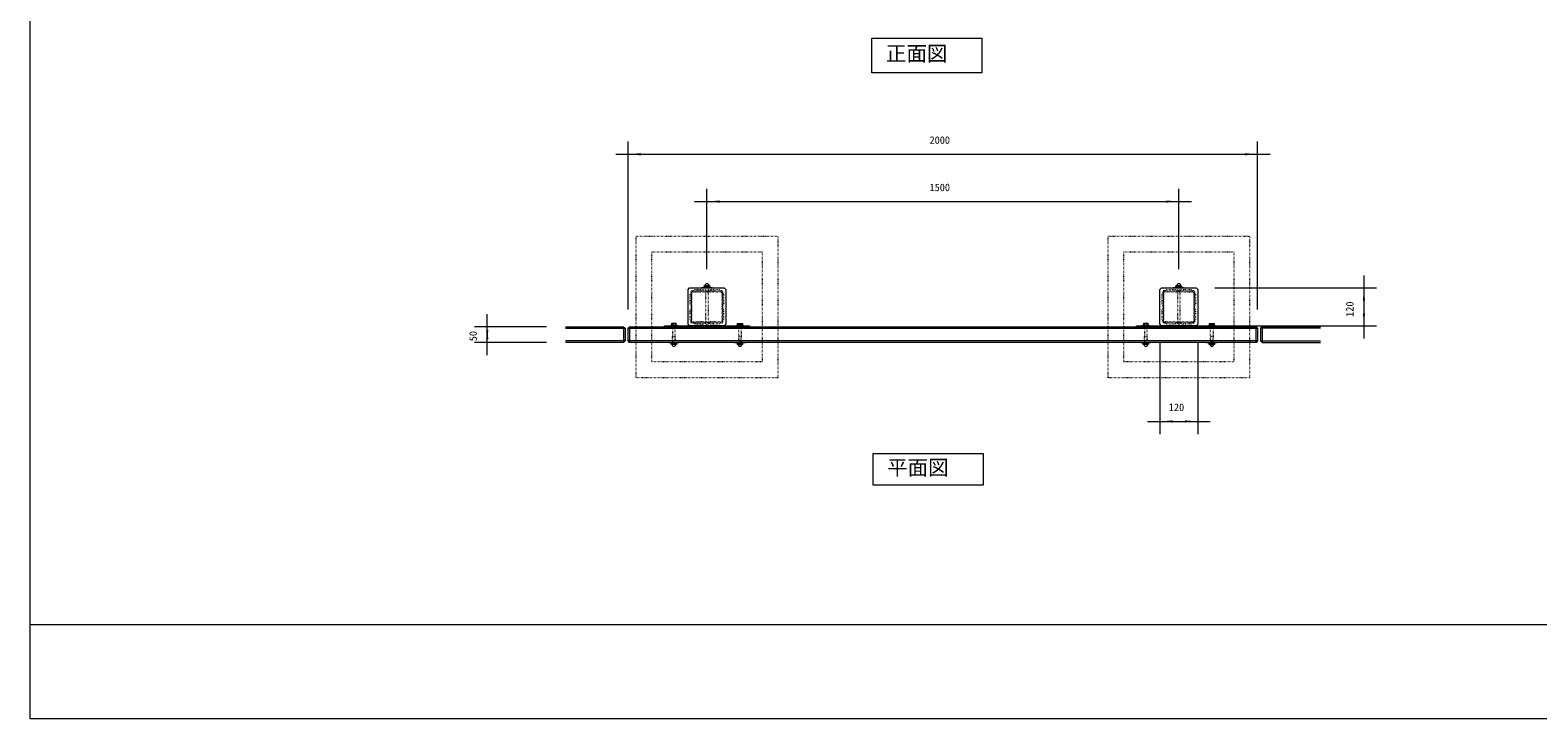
# Model space of a CAD drawing. Units: millimetres, scale not verified. Extents: x -3900 to 3900, y -2750 to 2750.
# Drawn here: x -3900 to 893, y -2750 to -562 of the extents above; entities that cross this region are included whole.
import ezdxf
from ezdxf.enums import TextEntityAlignment as Align

# ---------------------------------------------------------------- set-up
doc = ezdxf.new("R2010")
doc.units = ezdxf.units.MM
doc.header["$LTSCALE"] = 20
doc.linetypes.add('USER5', pattern=[0.208282, 0.069427, -0.138855])
doc.layers.add('0-1_IMPORTED', color=30, linetype='Continuous', lineweight=18)
doc.styles.add('ＭＳ ゴシック', font='')
doc.styles.get('ＭＳ ゴシック').set_extended_font_data('MS Gothic')

msp = doc.modelspace()

# ---------------------------------------------------------------- linework, layer by layer
at = {"layer": '0-1_IMPORTED', "color": 1}
for p, q in [((-2038.5, -955.96), (-1998.5, -955.96)), ((-1998.5, -1448.96), (-1998.5, -915.96)), ((-1998.5, -955.96), (1.5, -955.96)), ((1.5, -1448.96), (1.5, -915.96)), ((1.5, -955.96), (41.5, -955.96)), ((-1748.5, -1320.96), (-1748.5, -1066.31)), ((-248.5, -1320.96), (-248.5, -1066.31)), ((-1788.5, -1106.31), (-1748.5, -1106.31)), ((-1748.5, -1106.31), (-248.5, -1106.31)), ((-248.5, -1106.31), (-208.5, -1106.31)), ((340, -1340.96), (340, -1380.96)), ((-133.5, -1380.96), (380, -1380.96)), ((340, -1380.96), (340, -1500.96)), ((-2447, -1503.96), (-2447, -1463.96)), ((-2258.5, -1503.96), (-2487, -1503.96)), ((-2447, -1553.96), (-2447, -1503.96)), ((-133.5, -1500.96), (380, -1500.96)), ((340, -1500.96), (340, -1540.96)), ((-2258.5, -1553.96), (-2487, -1553.96)), ((-2447, -1593.96), (-2447, -1553.96)), ((-308.5, -1555.96), (-308.5, -1845)), ((-188.5, -1555.96), (-188.5, -1845)), ((-348.5, -1805), (-308.5, -1805)), ((-308.5, -1805), (-188.5, -1805)), ((-188.5, -1805), (-148.5, -1805))]:
    msp.add_line(p, q, dxfattribs=at)
at = {"layer": '0-1_IMPORTED'}
for p, q in [((-1741.35, -1374.46), (-1755.65, -1374.46)), ((-1748.5, -1375.18), (-1748.5, -1378.75)), ((-241.35, -1374.46), (-255.65, -1374.46)), ((-248.5, -1375.18), (-248.5, -1378.75)), ((-2198.5, -1508.96), (-2008.5, -1508.96)), ((-2013.5, -1503.96), (-2013.5, -1553.96)), ((-1998.5, -1508.96), (1.5, -1508.96)), ((-1993.5, -1553.96), (-1993.5, -1503.96)), ((-1857.24, -1493.46), (-1857.24, -1498.96)), ((-1849.76, -1493.46), (-1849.76, -1498.96)), ((-1647.24, -1493.46), (-1647.24, -1498.96)), ((-1639.76, -1493.46), (-1639.76, -1498.96)), ((-357.24, -1493.46), (-357.24, -1498.96)), ((-349.76, -1493.46), (-349.76, -1498.96)), ((-147.24, -1493.46), (-147.24, -1498.96)), ((-139.76, -1493.46), (-139.76, -1498.96)), ((-3.5, -1503.96), (-3.5, -1553.96)), ((201.5, -1508.96), (11.5, -1508.96)), ((16.5, -1503.96), (16.5, -1553.96)), ((-2008.5, -1548.96), (-2198.5, -1548.96)), ((1.5, -1548.96), (-1998.5, -1548.96)), ((-1847.49, -1560.46), (-1859.51, -1560.46)), ((-1853.5, -1559.75), (-1853.5, -1556.18)), ((-1649.51, -1560.46), (-1637.49, -1560.46)), ((-1643.5, -1559.75), (-1643.5, -1556.18)), ((-347.49, -1560.46), (-359.51, -1560.46)), ((-353.5, -1559.75), (-353.5, -1556.18)), ((-149.51, -1560.46), (-137.49, -1560.46)), ((-143.5, -1559.75), (-143.5, -1556.18)), ((11.5, -1548.96), (201.5, -1548.96)), ((-3900, -2450), (3900, -2450))]:
    msp.add_line(p, q, dxfattribs=at)
at = {"layer": '0-1_IMPORTED', "linetype": 'USER5'}
for p, q in [((-1748.5, -1390.96), (-1793.9, -1390.96)), ((-1703.1, -1390.96), (-1748.5, -1390.96)), ((-248.5, -1390.96), (-293.9, -1390.96)), ((-203.1, -1390.96), (-248.5, -1390.96))]:
    msp.add_line(p, q, dxfattribs=at)
at = {"layer": '0-1_IMPORTED'}
for points in [[(-3900, 2750), (3900, 2750), (3900, -2750), (-3900, -2750)], [(-1224.5, -587.39), (-874.5, -587.39), (-874.5, -697.39), (-1224.5, -697.39)], [(-1808.5, -1385.96), (-1803.5, -1380.96), (-1693.5, -1380.96), (-1688.5, -1385.96), (-1688.5, -1495.96), (-1693.5, -1500.96), (-1803.5, -1500.96), (-1808.5, -1495.96)], [(-1766, -1379.46), (-1731, -1379.46), (-1731, -1380.96), (-1766, -1380.96)], [(-1757.5, -1374.46), (-1739.5, -1374.46), (-1739.5, -1379.46), (-1757.5, -1379.46)], [(-308.5, -1385.96), (-303.5, -1380.96), (-193.5, -1380.96), (-188.5, -1385.96), (-188.5, -1495.96), (-193.5, -1500.96), (-303.5, -1500.96), (-308.5, -1495.96)], [(-266, -1379.46), (-231, -1379.46), (-231, -1380.96), (-266, -1380.96)], [(-257.5, -1374.46), (-239.5, -1374.46), (-239.5, -1379.46), (-257.5, -1379.46)], [(-1994.5, -1503.96), (-2.5, -1503.96), (1.5, -1508.96), (1.5, -1548.96), (-2.5, -1553.96), (-1994.5, -1553.96), (-1998.5, -1548.96), (-1998.5, -1508.96)], [(-1883.5, -1500.96), (-1613.5, -1500.96), (-1613.5, -1503.96), (-1883.5, -1503.96)], [(-1843.5, -1498.96), (-1843.5, -1500.96), (-1863.5, -1500.96), (-1863.5, -1498.96)], [(-1859.7, -1493.46), (-1861, -1494.21), (-1861, -1498.96), (-1846, -1498.96), (-1846, -1494.21), (-1847.3, -1493.46)], [(-1653.5, -1498.96), (-1653.5, -1500.96), (-1633.5, -1500.96), (-1633.5, -1498.96)], [(-1637.3, -1493.46), (-1636, -1494.21), (-1636, -1498.96), (-1651, -1498.96), (-1651, -1494.21), (-1649.7, -1493.46)], [(-383.5, -1500.96), (-113.5, -1500.96), (-113.5, -1503.96), (-383.5, -1503.96)], [(-343.5, -1498.96), (-343.5, -1500.96), (-363.5, -1500.96), (-363.5, -1498.96)], [(-359.7, -1493.46), (-361, -1494.21), (-361, -1498.96), (-346, -1498.96), (-346, -1494.21), (-347.3, -1493.46)], [(-153.5, -1498.96), (-153.5, -1500.96), (-133.5, -1500.96), (-133.5, -1498.96)], [(-137.3, -1493.46), (-136, -1494.21), (-136, -1498.96), (-151, -1498.96), (-151, -1494.21), (-149.7, -1493.46)], [(-1869.5, -1553.96), (-1837.5, -1553.96), (-1837.5, -1555.46), (-1869.5, -1555.46)], [(-1861.5, -1555.46), (-1845.5, -1555.46), (-1845.5, -1560.46), (-1861.5, -1560.46)], [(-1659.5, -1553.96), (-1627.5, -1553.96), (-1627.5, -1555.46), (-1659.5, -1555.46)], [(-1651.5, -1555.46), (-1635.5, -1555.46), (-1635.5, -1560.46), (-1651.5, -1560.46)], [(-369.5, -1553.96), (-337.5, -1553.96), (-337.5, -1555.46), (-369.5, -1555.46)], [(-361.5, -1555.46), (-345.5, -1555.46), (-345.5, -1560.46), (-361.5, -1560.46)], [(-159.5, -1553.96), (-127.5, -1553.96), (-127.5, -1555.46), (-159.5, -1555.46)], [(-151.5, -1555.46), (-135.5, -1555.46), (-135.5, -1560.46), (-151.5, -1560.46)], [(-1220.23, -1907), (-870.23, -1907), (-870.23, -2007), (-1220.23, -2007)]]:
    msp.add_lwpolyline(points, close=True, dxfattribs=at)
at = {"layer": '0-1_IMPORTED', "linetype": 'USER5'}
for points in [[(-1973.5, -1215.96), (-1523.5, -1215.96), (-1523.5, -1665.96), (-1973.5, -1665.96)], [(-473.5, -1215.96), (-23.5, -1215.96), (-23.5, -1665.96), (-473.5, -1665.96)], [(-1923.5, -1265.96), (-1573.5, -1265.96), (-1573.5, -1615.96), (-1923.5, -1615.96)], [(-423.5, -1265.96), (-73.5, -1265.96), (-73.5, -1615.96), (-423.5, -1615.96)], [(-1693.5, -1380.96), (-1688.5, -1385.96), (-1688.5, -1495.96), (-1693.5, -1500.96), (-1803.5, -1500.96), (-1808.5, -1495.96), (-1808.5, -1385.96), (-1803.5, -1380.96)], [(-1745.04, -1380.96), (-1745.04, -1499.31), (-1751.96, -1499.31), (-1751.96, -1380.96)], [(-193.5, -1380.96), (-188.5, -1385.96), (-188.5, -1495.96), (-193.5, -1500.96), (-303.5, -1500.96), (-308.5, -1495.96), (-308.5, -1385.96), (-303.5, -1380.96)], [(-245.04, -1380.96), (-245.04, -1499.31), (-251.96, -1499.31), (-251.96, -1380.96)], [(-1857.5, -1500.96), (-1857.5, -1553.96), (-1849.5, -1553.96), (-1849.5, -1500.96)], [(-1744.5, -1499.31), (-1739.85, -1503.96), (-1757.15, -1503.96), (-1752.5, -1499.31)], [(-1639.5, -1500.96), (-1639.5, -1553.96), (-1647.5, -1553.96), (-1647.5, -1500.96)], [(-357.5, -1500.96), (-357.5, -1553.96), (-349.5, -1553.96), (-349.5, -1500.96)], [(-244.5, -1499.31), (-239.85, -1503.96), (-257.15, -1503.96), (-252.5, -1499.31)], [(-139.5, -1500.96), (-139.5, -1553.96), (-147.5, -1553.96), (-147.5, -1500.96)], [(-1857.5, -1548.46), (-1857.5, -1534.96), (-1849.5, -1534.96), (-1849.5, -1548.46)], [(-1639.5, -1548.46), (-1639.5, -1534.96), (-1647.5, -1534.96), (-1647.5, -1548.46)], [(-357.5, -1548.46), (-357.5, -1534.96), (-349.5, -1534.96), (-349.5, -1548.46)], [(-139.5, -1548.46), (-139.5, -1534.96), (-147.5, -1534.96), (-147.5, -1548.46)]]:
    msp.add_lwpolyline(points, close=True, dxfattribs=at)
for points in [[(-1700.5, -1389.96), (-1704.5, -1389.96), (-1709.5, -1386.96), (-1727.5, -1386.96), (-1733.5, -1386.96), (-1738.5, -1386.96), (-1743.5, -1390.46), (-1753.5, -1390.46), (-1758.5, -1386.96), (-1763.5, -1386.96), (-1769.5, -1386.96), (-1787.5, -1386.96), (-1792.5, -1389.96), (-1796.5, -1389.96)], [(-200.5, -1389.96), (-204.5, -1389.96), (-209.5, -1386.96), (-227.5, -1386.96), (-233.5, -1386.96), (-238.5, -1386.96), (-243.5, -1390.46), (-253.5, -1390.46), (-258.5, -1386.96), (-263.5, -1386.96), (-269.5, -1386.96), (-287.5, -1386.96), (-292.5, -1389.96), (-296.5, -1389.96)], [(-1799.5, -1392.96), (-1799.5, -1396.96), (-1802.5, -1401.96), (-1802.5, -1419.96), (-1802.5, -1425.96), (-1802.5, -1430.96), (-1799, -1435.96), (-1799, -1445.96), (-1802.5, -1450.96), (-1802.5, -1455.96), (-1802.5, -1461.96), (-1802.5, -1479.96), (-1799.5, -1484.96), (-1799.5, -1488.96)], [(-1798.5, -1395.56), (-1798.5, -1440.96), (-1798.5, -1486.36)], [(-1796.2, -1486.36), (-1796.2, -1440.96), (-1796.2, -1395.56)], [(-1793.9, -1393.26), (-1748.5, -1393.26), (-1703.1, -1393.26)], [(-1700.8, -1395.56), (-1700.8, -1440.96), (-1700.8, -1486.36)], [(-1698.5, -1486.36), (-1698.5, -1440.96), (-1698.5, -1395.56)], [(-1694.5, -1450.96), (-1698, -1445.96), (-1698, -1435.96), (-1694.5, -1430.96), (-1694.5, -1425.96), (-1694.5, -1419.96), (-1694.5, -1401.96), (-1697.5, -1396.96), (-1697.5, -1392.96)], [(-299.5, -1392.96), (-299.5, -1396.96), (-302.5, -1401.96), (-302.5, -1419.96), (-302.5, -1425.96), (-302.5, -1430.96), (-299, -1435.96), (-299, -1445.96), (-302.5, -1450.96), (-302.5, -1455.96), (-302.5, -1461.96), (-302.5, -1479.96), (-299.5, -1484.96), (-299.5, -1488.96)], [(-298.5, -1395.56), (-298.5, -1440.96), (-298.5, -1486.36)], [(-296.2, -1486.36), (-296.2, -1440.96), (-296.2, -1395.56)], [(-293.9, -1393.26), (-248.5, -1393.26), (-203.1, -1393.26)], [(-200.8, -1395.56), (-200.8, -1440.96), (-200.8, -1486.36)], [(-198.5, -1486.36), (-198.5, -1440.96), (-198.5, -1395.56)], [(-194.5, -1450.96), (-198, -1445.96), (-198, -1435.96), (-194.5, -1430.96), (-194.5, -1425.96), (-194.5, -1419.96), (-194.5, -1401.96), (-197.5, -1396.96), (-197.5, -1392.96)], [(-1697.5, -1488.96), (-1697.5, -1484.96), (-1694.5, -1479.96), (-1694.5, -1461.96), (-1694.5, -1455.96), (-1694.5, -1450.96)], [(-197.5, -1488.96), (-197.5, -1484.96), (-194.5, -1479.96), (-194.5, -1461.96), (-194.5, -1455.96), (-194.5, -1450.96)], [(-1796.5, -1491.96), (-1792.5, -1491.96), (-1787.5, -1494.96), (-1769.5, -1494.96), (-1763.5, -1494.96), (-1758.5, -1494.96), (-1753.5, -1491.46), (-1743.5, -1491.46), (-1738.5, -1494.96), (-1733.5, -1494.96), (-1727.5, -1494.96), (-1709.5, -1494.96), (-1704.5, -1491.96), (-1700.5, -1491.96)], [(-1703.1, -1488.66), (-1748.5, -1488.66), (-1793.9, -1488.66)], [(-1793.9, -1490.96), (-1748.5, -1490.96), (-1703.1, -1490.96)], [(-296.5, -1491.96), (-292.5, -1491.96), (-287.5, -1494.96), (-269.5, -1494.96), (-263.5, -1494.96), (-258.5, -1494.96), (-253.5, -1491.46), (-243.5, -1491.46), (-238.5, -1494.96), (-233.5, -1494.96), (-227.5, -1494.96), (-209.5, -1494.96), (-204.5, -1491.96), (-200.5, -1491.96)], [(-203.1, -1488.66), (-248.5, -1488.66), (-293.9, -1488.66)], [(-293.9, -1490.96), (-248.5, -1490.96), (-203.1, -1490.96)]]:
    msp.add_lwpolyline(points, dxfattribs=at)
at = {"layer": '0-1_IMPORTED'}
for points in [[(-2198.5, -1503.96), (-2013.5, -1503.96), (-2008.5, -1508.96), (-2008.5, -1548.96), (-2013.5, -1553.96), (-2198.5, -1553.96)], [(201.5, -1503.96), (16.5, -1503.96), (11.5, -1508.96), (11.5, -1548.96), (16.5, -1553.96), (201.5, -1553.96)]]:
    msp.add_lwpolyline(points, dxfattribs=at)
for centre, radius, start, end in [((-1748.5, -1374.46), 7.15, 90, 180), ((-1748.5, -1374.46), 7.15, 0, 90), ((-248.5, -1374.46), 7.15, 90, 180), ((-248.5, -1374.46), 7.15, 0, 90), ((-1853.5, -1560.46), 6.01, 180, 270), ((-1853.5, -1560.46), 6.01, 270, 0), ((-1643.5, -1560.46), 6.01, 180, 270), ((-1643.5, -1560.46), 6.01, 270, 0), ((-353.5, -1560.46), 6.01, 180, 270), ((-353.5, -1560.46), 6.01, 270, 0), ((-143.5, -1560.46), 6.01, 180, 270), ((-143.5, -1560.46), 6.01, 270, 0)]:
    msp.add_arc(centre, radius, start, end, dxfattribs=at)
at = {"layer": '0-1_IMPORTED', "linetype": 'USER5'}
for centre, radius, start, end in [((-1796.5, -1392.96), 3, 90, 180), ((-1793.9, -1395.56), 4.6, 90, 180), ((-1793.9, -1395.56), 2.3, 90, 180), ((-1703.1, -1395.56), 4.6, 0, 90), ((-1703.1, -1395.56), 2.3, 0, 90), ((-1700.5, -1392.96), 3, 0, 90), ((-296.5, -1392.96), 3, 90, 180), ((-293.9, -1395.56), 4.6, 90, 180), ((-293.9, -1395.56), 2.3, 90, 180), ((-203.1, -1395.56), 4.6, 0, 90), ((-203.1, -1395.56), 2.3, 0, 90), ((-200.5, -1392.96), 3, 0, 90), ((-1796.5, -1488.96), 3, 180, 270), ((-1793.9, -1486.36), 4.6, 180, 270), ((-1793.9, -1486.36), 2.3, 180, 270), ((-1703.1, -1486.36), 4.6, 270, 360), ((-1703.1, -1486.36), 2.3, 270, 360), ((-1700.5, -1488.96), 3, 270, 360), ((-296.5, -1488.96), 3, 180, 270), ((-293.9, -1486.36), 4.6, 180, 270), ((-293.9, -1486.36), 2.3, 180, 270), ((-203.1, -1486.36), 4.6, 270, 360), ((-203.1, -1486.36), 2.3, 270, 360), ((-200.5, -1488.96), 3, 270, 360)]:
    msp.add_arc(centre, radius, start, end, dxfattribs=at)
at = {"layer": '0-1_IMPORTED', "color": 1}
for points in [[(-1998.5, -955.96), (-1958.5, -952.46), (-1958.5, -959.46)], [(1.5, -955.96), (-38.5, -959.46), (-38.5, -952.46)], [(-1748.5, -1106.31), (-1708.5, -1102.81), (-1708.5, -1109.81)], [(-248.5, -1106.31), (-288.5, -1109.81), (-288.5, -1102.81)], [(340, -1380.96), (343.5, -1420.96), (336.5, -1420.96)], [(340, -1500.96), (336.5, -1460.97), (343.5, -1460.97)], [(-2447, -1503.96), (-2443.5, -1543.96), (-2450.5, -1543.96)], [(-2447, -1553.96), (-2450.5, -1513.97), (-2443.5, -1513.97)], [(-308.5, -1805), (-268.5, -1801.5), (-268.5, -1808.5)], [(-188.5, -1805), (-228.5, -1808.5), (-228.5, -1801.5)]]:
    msp.add_solid(points, dxfattribs=at)

# ---------------------------------------------------------------- texts
at = {"layer": '0-1_IMPORTED', "color": 7, "style": 'ＭＳ ゴシック'}
for s, height, p in [('正面図', 47.77, (-1179.41, -674.09)), ('2000', 23.88, (-1040.83, -930.04)), ('1500', 23.88, (-1040.83, -1080.39)), ('120', 23.88, (-280.25, -1779.07)), ('平面図', 47.77, (-1175.79, -1989.79))]:
    msp.add_text(s, height=height, dxfattribs=at).set_placement(p, align=Align.BOTTOM_LEFT)
for s, p in [('120', (314.07, -1472.71)), ('50', (-2472.93, -1550.13))]:
    msp.add_text(s, height=23.88, rotation=90, dxfattribs=at).set_placement(p, align=Align.BOTTOM_LEFT)

doc.saveas('drawing.dxf')
